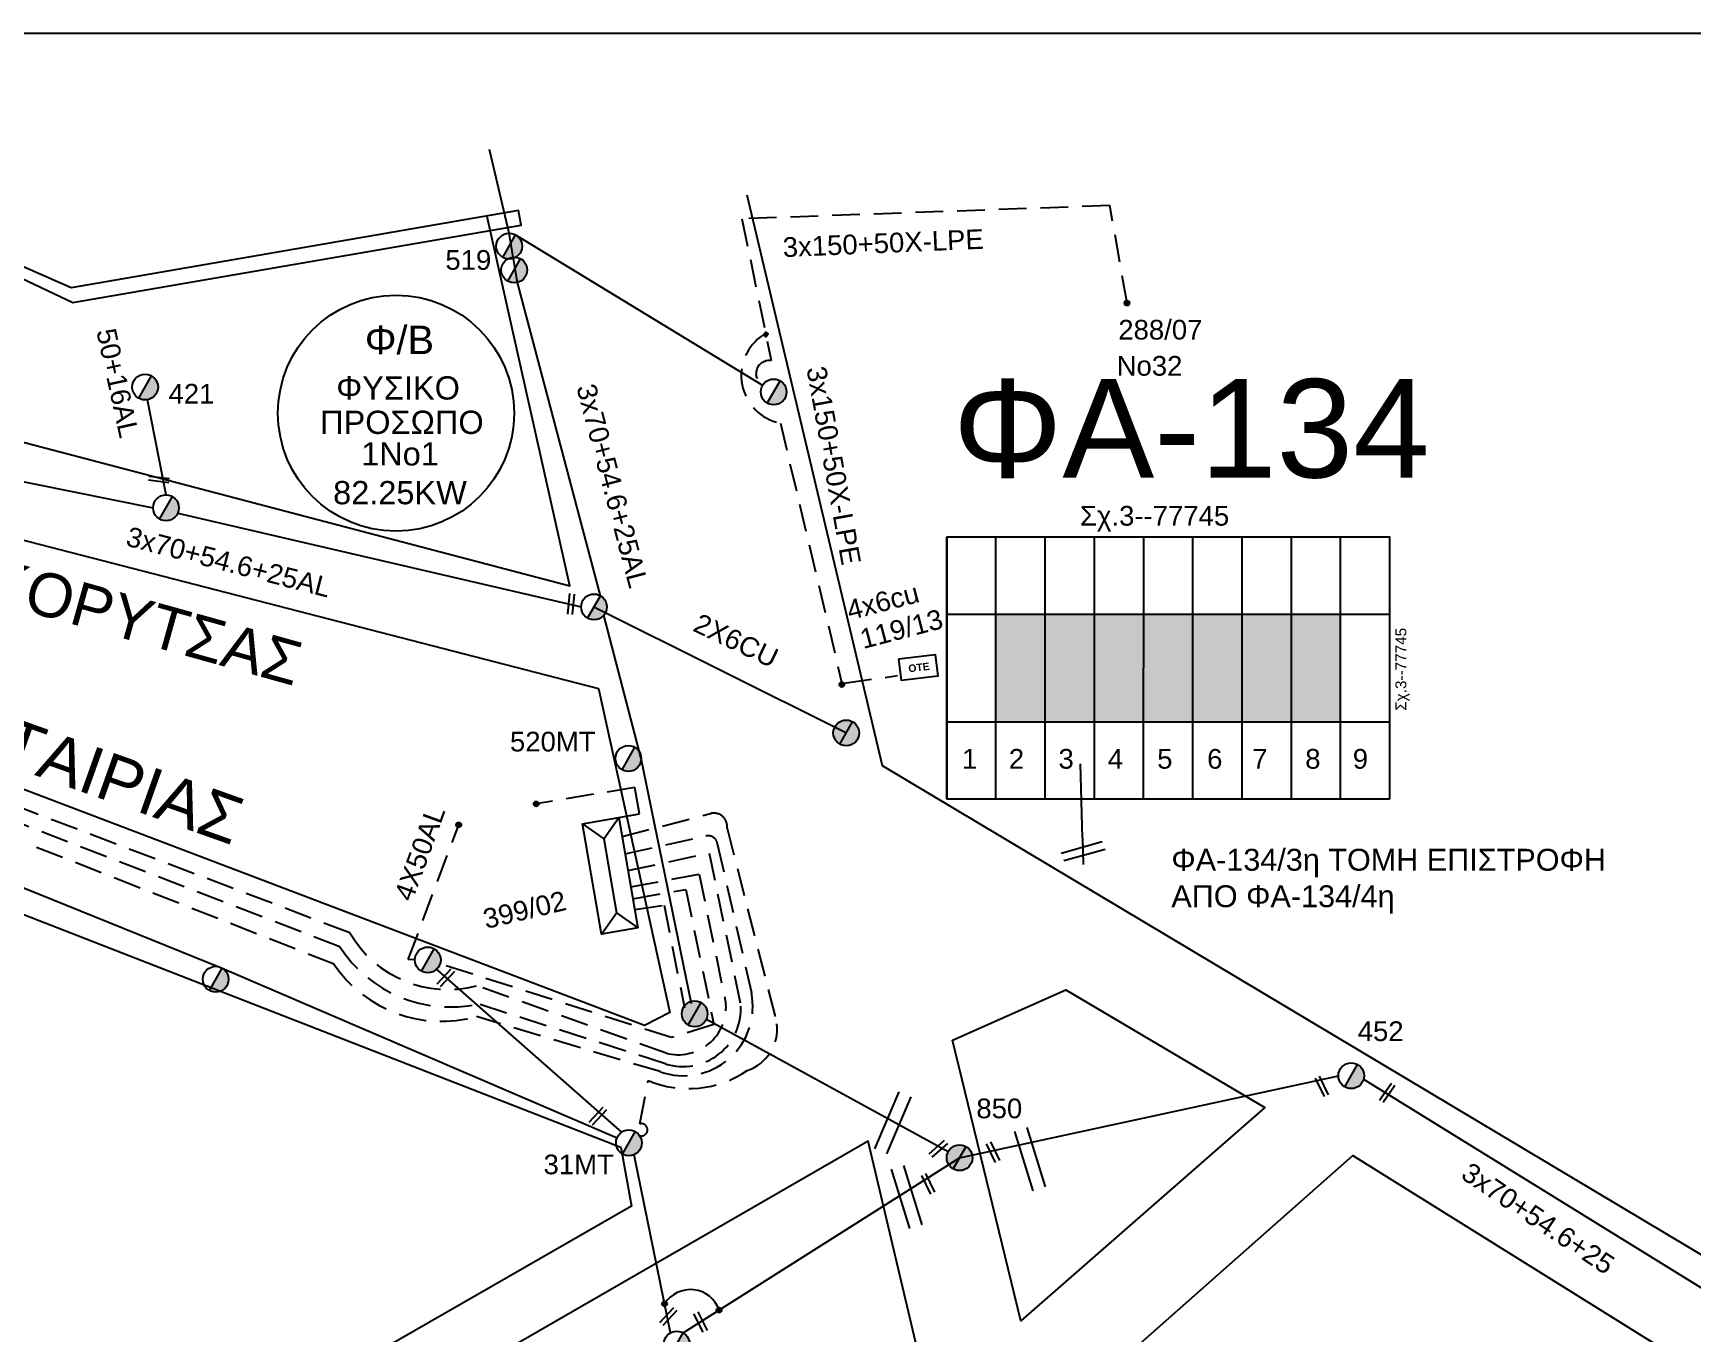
# Model space of a CAD drawing. Header units: millimetres. Extents: x -2449 to 2989, y 8 to 1056.
# Drawn here: x 301.2 to 452.8, y 916.3 to 1035.1 of the extents above; entities that cross this region are included whole.
import ezdxf
from ezdxf.enums import TextEntityAlignment as Align

# ---------------------------------------------------------------- set-up
doc = ezdxf.new("R2010")
doc.units = ezdxf.units.MM
doc.linetypes.add('DASHED', pattern=[19.05, 12.7, -6.35])
for name, color, linetype in [('Pillar OTE', 7, 'Continuous'), ('Άγνωστα', 7, 'Continuous'), ('Ασφαλειοκιβώτια Χ.Τ 9 αναχωρήσεων', 7, 'Continuous'), ('Γυμνά εναέρια ΧΤ (3Φ)   4x50AL', 7, 'Continuous'), ('Επιγραφές - Σχήματα', 7, 'Continuous'), ('Καλώδια ΧΤ    2Χ6 CU', 7, 'SYN_LINE'), ('Καλώδια ΧΤ   3x150AL+50XLPE', 7, 'DASHED'), ('Μηχανική τομή', 7, 'Continuous'), ('Στύλος Ξύλινος', 7, 'Continuous'), ('Στύλος Ξύλινος @ 1', 7, 'Continuous'), ('Στύλος ΦΜ', 7, 'Continuous'), ('Στύλος ΦΜ @ 1', 7, 'Continuous'), ('Συνδέσεις', 7, 'Continuous'), ('Συνεστραμμένα ΧΤ   3x70+54.6+25 AL', 7, 'SYN_LINE'), ('Τομή', 7, 'Continuous'), ('Υποσταθμός πόλεως', 7, 'Continuous'), ('Υπόβαθρο ΔΕΗ', 7, 'Continuous'), ('Υπόγεια Καλώδια Δικτύου ΧΤ   .075', 7, 'DASHED'), ('Υπόγεια καλώδια Παροχών ΧΤ   4x6', 7, 'DASHED')]:
    doc.layers.add(name, color=color, linetype=linetype)
doc.styles.add('ar', font='arial.ttf')
doc.styles.add('arial', font='arial.ttf')
doc.styles.get("Standard").update_dxf_attribs({"font": 'arial.ttf'})
doc.linetypes.add('SYN_LINE', pattern='A,0.5,-0.0001,["/\\/\\/\\/",Standard,S=0.1,R=0,X=0,Y=-0.05],-0.25', length=0.7501)

# ---------------------------------------------------------------- blocks, each defined once
blk = doc.blocks.new('ΥΠΑΡΧΩΝ ΤΣΙΜΕΝΤΕΝΙΟΣ ΣΤΥΛΟΣ')
at = {"layer": 'Στύλος ΦΜ'}
blk.add_hatch(color=7, dxfattribs=at).paths.add_polyline_path([(-1.29, -2.28, 0.574793), (2.62, 0, 0.268822), (1.3, 2.27)])
at = {"layer": 'Στύλος ΦΜ', "color": 7}
blk.add_line((-1.29, -2.28), (1.3, 2.27), dxfattribs=at)
blk.add_circle((0, 0), 2.62, dxfattribs=at)
at = {"layer": 'Στύλος ΦΜ', "flags": 4}
for tag, p in [('ΑΡΙΘΜΟΣ', (-4.68, 8.05)), ('ΤΥΠΟΣ', (-4.91, 3.03))]:
    blk.add_attdef(tag, p, '', height=4, dxfattribs=at)
blk = doc.blocks.new('ΥΠΑΡΧΩΝ ΞΥΛΙΝΟΣ ΣΤΥΛΟΣ')
at = {"layer": 'Στύλος Ξύλινος'}
h = blk.add_hatch(color=7, dxfattribs=at)
h.paths.add_polyline_path([(-2.62, 0, 0.270008), (-1.29, -2.28), (1.3, 2.27, 0.576266)])
h.paths.add_polyline_path([(-1.29, -2.28, 0.574793), (2.62, 0, 0.268822), (1.3, 2.27)])
at = {"layer": 'Στύλος Ξύλινος', "color": 7}
blk.add_line((-1.29, -2.28), (1.3, 2.27), dxfattribs=at)
blk.add_circle((0, 0), 2.62, dxfattribs=at)
at = {"layer": 'Στύλος Ξύλινος', "flags": 4}
for tag, p in [('ΑΡΙΘΜΟΣ', (-4.91, 8.6)), ('ΤΥΠΟΣ', (-4.85, 3.39))]:
    blk.add_attdef(tag, p, '', height=4, dxfattribs=at)
blk = doc.blocks.new('ΥΠΟΣΤΑΘΜΟΣ ΠΟΛΕΩΣ')
at = {"layer": 'Υποσταθμός πόλεως', "linetype": 'Continuous', "ltscale": 40}
blk.add_lwpolyline([(-8.57, 2.82), (8.57, 2.82), (8.57, -2.82), (-8.57, -2.82)], close=True, dxfattribs=at)
for points in [[(-5.75, 0), (-8.57, 2.82)], [(5.75, 0), (8.57, 2.82)], [(-8.57, -2.82), (-5.75, 0)], [(-5.75, 0), (5.75, 0)], [(8.57, -2.82), (5.75, 0)]]:
    blk.add_lwpolyline(points, dxfattribs=at)
at = {"layer": 'Υποσταθμός πόλεως', "linetype": 'SYN_LINE', "ltscale": 40, "flags": 1}
for tag, p in [('ΜΕΤΑΣΧΗΜΑΤΙΣΜΟΣ', (10.6, 2.39)), ('ΙΣΧΥΣ', (10.58, -0.41)), ('ΑΡΙΘΜΟΣ', (10.7, -3.13))]:
    blk.add_attdef(tag, p, '', height=1.8, dxfattribs=at)
blk = doc.blocks.new('ΜΗΧΑΝΙΚΗ ΤΟΜΗ')
at = {"layer": 'Μηχανική τομή', "ltscale": 40}
for p, q in [((-1.89, 0.78), (1.89, 0.78)), ((1.89, 0), (-1.89, 0))]:
    blk.add_line(p, q, dxfattribs=at)
blk = doc.blocks.new('ΤΟΜΗ')
at = {"layer": 'Τομή', "ltscale": 40}
for p, q in [((-5.68, 0), (5.68, 0)), ((5.68, -2.33), (-5.68, -2.33))]:
    blk.add_line(p, q, dxfattribs=at)
blk = doc.blocks.new('ΑΣΦΑΛΕΙΟΚΙΒΩΤΙΟ ΥΠΟΣΤΑΘΜΟΥ 9 ΑΝΑΧΩΡΗΣΕΩΝ')
at = {"layer": 'Ασφαλειοκιβώτια Χ.Τ 9 αναχωρήσεων', "ltscale": 40}
for p, q in [((-23.8, 40.36), (24.02, 40.36)), ((-9.72, 40.36), (-9.72, -40.64)), ((9.94, 40.36), (9.94, -40.64)), ((-23.8, 31.36), (24.02, 31.36)), ((-23.8, 22.36), (24.02, 22.36)), ((-23.8, 13.36), (24.02, 13.36)), ((-23.8, 4.36), (24.02, 4.36)), ((-23.8, -4.64), (24.02, -4.64)), ((-23.8, -13.64), (24.02, -13.64)), ((-23.8, -22.64), (24.02, -22.64)), ((-23.8, -31.64), (24.02, -31.64))]:
    blk.add_line(p, q, dxfattribs=at)
at = {"layer": 'Ασφαλειοκιβώτια Χ.Τ 9 αναχωρήσεων'}
blk.add_lwpolyline([(-23.8, -40.64), (24.02, -40.64), (24.02, 40.36), (-23.8, 40.36)], close=True, dxfattribs=at)
for s, p in [('1', (-18.29, 37.57)), ('2', (-18.29, 29)), ('3', (-18.29, 19.93)), ('4', (-18.29, 10.91)), ('5', (-18.29, 1.89)), ('6', (-18.29, -7.24)), ('7', (-18.29, -15.48)), ('8', (-18.29, -25.17)), ('9', (-18.29, -33.86))]:
    blk.add_text(s, height=3.6, rotation=270, dxfattribs=at).set_placement(p)
at = {"layer": 'Ασφαλειοκιβώτια Χ.Τ 9 αναχωρήσεων', "ltscale": 40}
for tag, height, p in [('ΟΝΟΜΑ', 5, (-0.16, 44.31)), ('ΚΕΙΜΕΝΟ 1', 2, (17.06, 35.59)), ('ΚΕΙΜΕΝΟ 2', 2, (17.06, 26.88)), ('ΚΕΙΜΕΝΟ 3', 2, (17.06, 17.69)), ('ΚΕΙΜΕΝΟ 4', 2, (17.06, 8.71)), ('ΚΕΙΜΕΝΟ 5', 2, (17.06, -0.13)), ('ΚΕΙΜΕΝΟ 6', 2, (17.06, -9.05)), ('ΚΕΙΜΕΝΟ 7', 2, (17.06, -18.13)), ('ΚΕΙΜΕΝΟ 8', 2, (17.06, -26.85)), ('ΚΕΙΜΕΝΟ 9', 2, (17.06, -35.99)), ('ΣΧ', 2, (-0.1, -42.64))]:
    blk.add_attdef(tag, text='', height=height, dxfattribs=at).set_placement(p, align=Align.MIDDLE_CENTER)
blk = doc.blocks.new('_ΣΥΝΔΕΣΗ')
at = {"layer": 'Συνδέσεις', "linetype": 'SYN_LINE', "ltscale": 40}
blk.add_hatch(color=256, dxfattribs=at).paths.add_polyline_path([(0.5, -0.01, 1), (-0.5, -0.01, 1)])
at = {"layer": 'Συνδέσεις'}
blk.add_circle((0, -0.01), 0.5, dxfattribs=at)
blk = doc.blocks.new('TSONTA XT1')
at = {"ltscale": 40}
h = blk.add_hatch(color=256, dxfattribs=at)
h.dxf.hatch_style = 1
h.paths.add_polyline_path([(595.96, 2487.66), (597.07, 2488.77), (595.96, 2489.87), (594.85, 2488.77)])
blk.add_lwpolyline([(594.85, 2488.77), (595.96, 2489.87), (597.07, 2488.77), (595.96, 2487.66)], close=True, dxfattribs=at)
blk = doc.blocks.new('PILLAR ΟΤΕ')
at = {"layer": 'Pillar OTE', "ltscale": 40}
blk.add_lwpolyline([(-3.31, 2.02), (3.39, 2.02), (3.39, -1.99), (-3.31, -1.99)], close=True, dxfattribs=at)
at = {"layer": 'Pillar OTE', "insert": (-1.81, 0.71), "char_height": 1.3575, "width": 109.961, "attachment_point": 1}
blk.add_mtext('{\\fArial|b1|i0|c161|p34;OTE}', dxfattribs=at)
blk = doc.blocks.new('τομή_')
at = {"layer": 'Επιγραφές - Σχήματα'}
for p, q in [((-1.287, -0.22), (0.131, 0.749)), ((-1.08, -0.463), (0.339, 0.506)), ((-0.662, 0.625), (-0.294, -0.367))]:
    blk.add_line(p, q, dxfattribs=at)

msp = doc.modelspace()

# ---------------------------------------------------------------- hatches: boundary and pattern name
at = {"layer": 'Ασφαλειοκιβώτια Χ.Τ 9 αναχωρήσεων', "ltscale": 40}
for color, points in [(6, [(393.7, 981.94), (389.2, 981.94), (389.2, 972.11), (393.7, 972.11)]), (2, [(398.25, 981.94), (393.75, 981.94), (393.74, 972.11), (398.24, 972.11)]), (151, [(402.7, 981.93), (398.2, 981.94), (398.2, 972.11), (402.7, 972.11)]), (85, [(407.2, 981.93), (402.7, 981.93), (402.7, 972.11), (407.2, 972.11)]), (62, [(411.7, 981.93), (407.2, 981.93), (407.2, 972.11), (411.7, 972.11)]), (30, [(416.2, 981.93), (411.7, 981.93), (411.7, 972.11), (416.2, 972.11)]), (1, [(420.7, 981.93), (416.2, 981.93), (416.2, 972.11), (420.7, 972.11)])]:
    msp.add_hatch(color=color, dxfattribs=at).paths.add_polyline_path(points)

# ---------------------------------------------------------------- linework, layer by layer
at = {"layer": 'Άγνωστα', "color": 6, "linetype": 'SYN_LINE', "ltscale": 20}
for points in [[(344.73, 1016.77), (342.94, 1024.41)], [(345.5, 1012.27), (344.73, 1016.77)], [(353.07, 983.63), (345.5, 1012.27)], [(361.38, 946.33), (356.8, 968.76)]]:
    msp.add_lwpolyline(points, dxfattribs=at)
at = {"layer": 'Άγνωστα', "linetype": 'SYN_LINE', "ltscale": 20}
msp.add_lwpolyline([(313.37, 992.85), (311.68, 1001.55)], dxfattribs=at)
at = {"layer": 'Άγνωστα', "color": 6, "linetype": 'SYN_LINE', "ltscale": 15}
msp.add_lwpolyline([(356.8, 968.76), (353.39, 981.86)], dxfattribs=at)
at = {"layer": 'Άγνωστα', "color": 6, "linetype": 'DASHED', "ltscale": 0.2}
msp.add_lwpolyline([(356.2, 954.94), (358.88, 955.34), (360.75, 945.97)], dxfattribs=at)
at = {"layer": 'Άγνωστα', "color": 151, "linetype": 'SYN_LINE', "ltscale": 20}
msp.add_lwpolyline([(355.03, 934.6), (338.04, 949.56)], dxfattribs=at)
at = {"layer": 'Γυμνά εναέρια ΧΤ (3Φ)   4x50AL', "color": 2, "linetype": 'DASHED', "ltscale": 0.2}
for points in [[(336.11, 950.34), (335.51, 950.38), (340.12, 962.7)], [(356.03, 955.93), (360.86, 956.78), (363.43, 944.43), (359.55, 943.25), (338.41, 949.98)]]:
    msp.add_lwpolyline(points, dxfattribs=at)
at = {"layer": 'Επιγραφές - Σχήματα', "color": 6, "linetype": 'SYN_LINE', "ltscale": 20}
msp.add_line((345.32, 1016.61), (367.89, 1002.88), dxfattribs=at)
at = {"layer": 'Επιγραφές - Σχήματα'}
msp.add_lwpolyline([(38.83, 1035.06), (2041.73, 1035.06), (2041.73, 41.17), (38.83, 41.17)], close=True, dxfattribs=at)
at = {"layer": 'Επιγραφές - Σχήματα', "color": 1, "linetype": 'DASHED', "ltscale": 0.2}
msp.add_lwpolyline([(354.74, 963.36), (356.65, 963.71), (356.2, 966.11), (347.2, 964.61)], dxfattribs=at)
at = {"layer": 'Επιγραφές - Σχήματα', "color": 85, "linetype": 'Continuous', "ltscale": 0.2}
msp.add_lwpolyline([(387.02, 893.67), (377.53, 933.78), (320.39, 900.82)], dxfattribs=at)
at = {"layer": 'Επιγραφές - Σχήματα', "color": 202}
msp.add_circle((334.39, 1000.32), 10.79, dxfattribs=at)
at = {"layer": 'Επιγραφές - Σχήματα', "color": 7, "linetype": 'Continuous', "ltscale": 0.15}
msp.add_arc((361.28, 917.43), 2.78, 18.8976, 147.9141, dxfattribs=at)
at = {"layer": 'Καλώδια ΧΤ    2Χ6 CU', "color": 6, "ltscale": 20}
msp.add_line((352.48, 982.61), (375.54, 971.09), dxfattribs=at)
at = {"layer": 'Καλώδια ΧΤ   3x150AL+50XLPE', "color": 6, "linetype": 'DASHED', "ltscale": 0.2}
for points in [[(401.19, 1010.38), (399.63, 1019.29), (366, 1018.09), (368.67, 1005.13, 0.827743), (367.89, 1002.88)], [(367.97, 1007.48, 0.675482), (369.51, 999.41), (375.11, 975.74)]]:
    msp.add_lwpolyline(points, format="xyb", dxfattribs=at)
at = {"layer": 'Συνεστραμμένα ΧΤ   3x70+54.6+25 AL', "color": 6, "ltscale": 20}
for p, q in [((280.33, 998.11), (312.19, 991.67)), ((314.45, 991.19), (351.3, 982.61))]:
    msp.add_line(p, q, dxfattribs=at)
at = {"layer": 'Συνεστραμμένα ΧΤ   3x70+54.6+25 AL', "color": 85, "ltscale": 20}
msp.add_line((385.89, 932.26), (420.5, 939.76), dxfattribs=at)
at = {"layer": 'Συνεστραμμένα ΧΤ   3x70+54.6+25 AL', "color": 151, "ltscale": 20}
for p, q in [((359.47, 916.26), (356.15, 932.54)), ((360.63, 916.25), (385.89, 932.26))]:
    msp.add_line(p, q, dxfattribs=at)
at = {"layer": 'Συνεστραμμένα ΧΤ   3x70+54.6+25 AL', "color": 151, "linetype": 'SYN_LINE', "ltscale": 20}
msp.add_lwpolyline([(267.53, 968.63), (283.62, 963.71), (318.5, 949.6), (354.59, 934.08)], dxfattribs=at)
at = {"layer": 'Συνεστραμμένα ΧΤ   3x70+54.6+25 AL', "color": 6, "linetype": 'SYN_LINE', "ltscale": 20}
msp.add_lwpolyline([(362.75, 944.93), (384.85, 932.83)], dxfattribs=at)
at = {"layer": 'Συνεστραμμένα ΧΤ   3x70+54.6+25 AL', "color": 85, "linetype": 'SYN_LINE', "ltscale": 20}
msp.add_lwpolyline([(422.81, 939.43), (461.99, 915.23), (503.49, 890.41)], dxfattribs=at)
at = {"layer": 'Υπόβαθρο ΔΕΗ'}
for points in [[(457.05, 921.37), (378.84, 968.09), (366.49, 1020.26)], [(294.29, 1015.44), (304.86, 1010.45), (345.82, 1017.52), (345.57, 1018.85), (304.7, 1011.78), (294.63, 1016.19), (294.29, 1015.44)], [(294.2, 1015.35), (288.25, 1000.83), (350.26, 984.54), (342.69, 1018.41)], [(277.35, 974.67), (284.74, 992.74), (352.88, 975.15), (359.41, 945.53), (357.09, 944.36), (277.35, 974.67)], [(265.26, 967.87), (250.85, 931.53), (258.76, 928.39), (273.3, 965.05), (354.94, 933.23), (355.91, 927.84), (262.67, 874.27), (191.18, 916.44), (197.01, 932.42), (227.62, 915.79), (250.67, 972.78), (265.26, 967.87)], [(397.13, 961.47), (396.94, 968.26)], [(385.24, 943), (395.61, 947.62), (413.78, 936.85), (391.5, 917.36), (385.24, 943)], [(393.46, 907.38), (421.83, 932.47), (449.58, 915.17), (410.4, 877.9), (400.59, 879.08), (393.46, 907.38)]]:
    msp.add_lwpolyline(points, dxfattribs=at)
for points in [[(420.18, 796.59), (437.63, 815.47), (447.67, 824.73), (459.42, 834.24), (480.83, 847.15), (513.86, 861.8), (525.95, 866.59), (533.9, 869.87), (545.67, 873.78), (566.84, 881.04), (584.66, 889.69), (601.26, 901.88), (612.57, 914.68), (624.52, 937.03), (637.8, 966.23), (651.74, 984.36), (661.63, 991.4), (669.7, 995.64), (677.56, 1002.09), (685.53, 1013.44), (687.49, 1022.28), (687.27, 1031.97)], [(428.02, 754.08), (432.44, 754.71), (447.27, 759.99), (456.21, 763.87), (466.81, 770.45), (478.68, 777.35), (492.02, 784.54), (501.81, 790.45), (507.66, 795.97), (516.13, 802.51), (525.31, 809.98), (532.83, 814.55), (539.74, 817.37), (550.07, 818.11), (559.1, 816.55), (571.63, 816.72), (582.22, 819.27), (590.99, 824.35), (597.38, 829.87), (606.41, 837.68), (611.57, 843.9), (615.29, 848.95), (620.5, 859.14), (626.93, 870.09), (632.29, 880.39), (635.91, 890.53), (638.14, 900.32), (641.22, 912.38), (645.31, 923.21), (648.44, 929.94), (651.26, 937.12), (654.92, 943.29), (661.83, 951.79), (668.42, 957.05), (677.45, 962.63), (686.71, 967.62), (695.72, 973.57), (705.16, 980.11), (710.85, 983.6), (718.84, 989.04), (725.13, 993.29), (731.83, 998.54), (738.82, 1003.1), (750.46, 1010.56), (758.22, 1016.71), (764.24, 1021.89), (768.41, 1026.59), (772.53, 1031.24)]]:
    msp.add_spline(points, degree=3, dxfattribs=at)
at = {"layer": 'Υπόγεια Καλώδια Δικτύου ΧΤ   .075', "color": 30, "linetype": 'DASHED', "ltscale": 0.2}
for points in [[(330.18, 952.81), (269.16, 976.01), (266.48, 970.45), (220.48, 989.99), (218.71, 988.01)], [(355.84, 957.01), (362.09, 958.19), (364.54, 946.31)], [(359.07, 941.83), (341.75, 947.98)]]:
    msp.add_lwpolyline(points, dxfattribs=at)
at = {"layer": 'Υπόγεια Καλώδια Δικτύου ΧΤ   .075', "color": 62, "linetype": 'DASHED', "ltscale": 0.2}
for points in [[(329.26, 951.53), (267.9, 975.23), (267.44, 974.21, -0.47133), (263.56, 972.67), (256.07, 975.78, 0.214775), (250.81, 975.58)], [(365.89, 946.22, -0.52843), (359.01, 940.85), (341.9, 946.32)]]:
    msp.add_lwpolyline(points, format="xyb", dxfattribs=at)
at = {"layer": 'Υπόγεια Καλώδια Δικτύου ΧΤ   .075', "color": 85, "linetype": 'DASHED', "ltscale": 0.2}
for points in [[(328.73, 949.95), (270.22, 972.93), (269.13, 970.74), (269.13, 968.87), (267.52, 968.44)], [(358.53, 940.13), (341.75, 945.17)]]:
    msp.add_lwpolyline(points, dxfattribs=at)
at = {"layer": 'Υπόγεια Καλώδια Δικτύου ΧΤ   .075', "color": 151, "linetype": 'DASHED', "ltscale": 0.2}
for points in [[(355.04, 961.63), (363.14, 963.72, -0.530168), (364.64, 962.4), (369.19, 944.51, -0.355136), (366.47, 940.23)], [(356.64, 934.28, 1.323894), (356.67, 935.36), (357.43, 939.31, 0.253791), (366.47, 940.23)]]:
    msp.add_lwpolyline(points, format="xyb", dxfattribs=at)
at = {"layer": 'Υπόγεια Καλώδια Δικτύου ΧΤ   .075', "color": 85, "linetype": 'DASHED', "ltscale": 0.2}
msp.add_lwpolyline([(355.32, 960.05), (362.71, 961.68, -0.464947), (363.78, 960.86), (366.86, 947.37)], format="xyb", dxfattribs=at)
at = {"layer": 'Υπόγεια Καλώδια Δικτύου ΧΤ   .075', "color": 62, "linetype": 'DASHED', "ltscale": 0.2}
msp.add_lwpolyline([(355.58, 958.51), (363, 960.11), (365.89, 946.22)], dxfattribs=at)
at = {"layer": 'Υπόγεια Καλώδια Δικτύου ΧΤ   .075', "color": 30, "linetype": 'DASHED', "ltscale": 0.2}
for centre, radius, start, end in [((339.13, 957.97), 10.33, 209.9398, 284.6908), ((360.19, 946.04), 4.36, 255.0531, 3.4825)]:
    msp.add_arc(centre, radius, start, end, dxfattribs=at)
at = {"layer": 'Υπόγεια Καλώδια Δικτύου ΧΤ   .075', "color": 62, "linetype": 'DASHED', "ltscale": 0.2}
msp.add_arc((339.34, 958.04), 12, 212.8563, 282.32, dxfattribs=at)
at = {"layer": 'Υπόγεια Καλώδια Δικτύου ΧΤ   .075', "color": 85, "linetype": 'DASHED', "ltscale": 0.2}
for centre, radius, start, end in [((338.55, 956.6), 11.87, 214.0961, 285.619), ((360.66, 946.09), 6.33, 250.352, 11.6342)]:
    msp.add_arc(centre, radius, start, end, dxfattribs=at)
at = {"layer": 'Υπόγεια καλώδια Παροχών ΧΤ   4x6', "color": 6, "linetype": 'DASHED', "ltscale": 0.2}
msp.add_lwpolyline([(375.31, 975.64), (380.22, 976.33)], dxfattribs=at)

# ---------------------------------------------------------------- block references
at = {"layer": 'Pillar OTE', "xscale": 0.5, "yscale": 0.5, "zscale": 0.5, "rotation": 6.949503959636649}
msp.add_blockref('PILLAR ΟΤΕ', (382.11, 977.06), dxfattribs=at)
at = {"layer": 'Ασφαλειοκιβώτια Χ.Τ 9 αναχωρήσεων'}
ref = msp.add_blockref('ΑΣΦΑΛΕΙΟΚΙΒΩΤΙΟ ΥΠΟΣΤΑΘΜΟΥ 9 ΑΝΑΧΩΡΗΣΕΩΝ', (404.89, 976.97), dxfattribs=dict(at, xscale=0.5, yscale=0.5, zscale=0.5, rotation=89.99529018050737))
ref.add_attrib('ΣΧ', 'Σχ.3--77745', dxfattribs={"ltscale": 40, "height": 1, "rotation": 89.9953}).set_placement((426.21, 976.91), align=Align.MIDDLE_CENTER)
at = {"layer": 'Επιγραφές - Σχήματα', "xscale": 2.271555690548291, "yscale": 2.271555690548291, "zscale": 2.271555690548291, "rotation": 341.2618206896464}
msp.add_blockref('τομή_', (398.09, 959.64), dxfattribs=at)
at = {"layer": 'Μηχανική τομή'}
for p, xscale, yscale, zscale, rotation in [((312.7, 994.07), 0.4999999999999997, 0.4999999999999997, 0.4999999999999997, 352.7502968959839), ((350.57, 982.85), 0.4999999999999992, 0.4999999999999992, 0.4999999999999992, 84.74284045214914), ((338.79, 948.85), 0.4999999999999985, 0.4999999999999985, 0.4999999999999985, 227.0484003890054), ((418.81, 938.7), 0.4999999999999993, 0.4999999999999993, 0.4999999999999993, 295.8780540185555), ((424.81, 938.31), 0.5000000000000006, 0.5000000000000006, 0.5000000000000006, 235.481021080113), ((352.68, 936.2), 0.4999999999999997, 0.4999999999999997, 0.4999999999999997, 227.0484003890053), ((383.81, 933.23), 0.4999999999999998, 0.4999999999999998, 0.4999999999999998, 221.3160892234295), ((388.76, 932.69), 0.4999999999999993, 0.4999999999999993, 0.4999999999999993, 295.8780540185555), ((382.84, 929.79), 0.4999999999999993, 0.4999999999999993, 0.4999999999999993, 295.8780540185555), ((359.13, 917.88), 0.4999999999999994, 0.4999999999999994, 0.4999999999999994, 227.0484003890053), ((362.04, 917.15), 0.5, 0.5, 0.5, 296.5928628594707)]:
    msp.add_blockref('ΜΗΧΑΝΙΚΗ ΤΟΜΗ', p, dxfattribs=dict(at, xscale=xscale, yscale=yscale, zscale=zscale, rotation=rotation))
at = {"layer": 'Στύλος Ξύλινος @ 1', "ltscale": 40, "xscale": 0.4499999999998181, "yscale": 0.4499999999998181, "zscale": 0.4499999999998181}
for p in [(375.53, 971.09), (361.68, 945.42)]:
    msp.add_blockref('ΥΠΑΡΧΩΝ ΞΥΛΙΝΟΣ ΣΤΥΛΟΣ', p, dxfattribs=at)
at = {"layer": 'Στύλος Ξύλινος @ 1', "ltscale": 40}
ref = msp.add_blockref('ΥΠΑΡΧΩΝ ΞΥΛΙΝΟΣ ΣΤΥΛΟΣ', (385.89, 932.26), dxfattribs=dict(at, xscale=0.4499999999998181, yscale=0.4499999999998181, zscale=0.4499999999998181))
ref.add_attrib('ΤΥΠΟΣ', '850', (387.42, 935.87), dxfattribs={"layer": 'Στύλος Ξύλινος', "height": 1.8, "flags": 4})
at = {"layer": 'Στύλος ΦΜ @ 1', "ltscale": 40, "xscale": 0.4499999999998181, "yscale": 0.4499999999998181, "zscale": 0.4499999999998181}
for p in [(344.73, 1015.59), (368.9, 1002.26), (313.37, 991.67), (352.48, 982.61), (337.29, 950.34), (317.91, 948.58)]:
    msp.add_blockref('ΥΠΑΡΧΩΝ ΤΣΙΜΕΝΤΕΝΙΟΣ ΣΤΥΛΟΣ', p, dxfattribs=at)
at = {"layer": 'Στύλος ΦΜ @ 1', "ltscale": 40}
ref = msp.add_blockref('ΥΠΑΡΧΩΝ ΤΣΙΜΕΝΤΕΝΙΟΣ ΣΤΥΛΟΣ', (345.19, 1013.41), dxfattribs=dict(at, xscale=0.4499999999998181, yscale=0.4499999999998181, zscale=0.4499999999998181))
ref.add_attrib('ΤΥΠΟΣ', '519', (338.9, 1013.43), dxfattribs={"layer": 'Στύλος ΦΜ', "height": 1.8, "flags": 4})
ref = msp.add_blockref('ΥΠΑΡΧΩΝ ΤΣΙΜΕΝΤΕΝΙΟΣ ΣΤΥΛΟΣ', (311.46, 1002.71), dxfattribs=dict(at, xscale=0.4499999999998181, yscale=0.4499999999998181, zscale=0.4499999999998181))
ref.add_attrib('ΤΥΠΟΣ', '421', (313.6, 1001.2), dxfattribs={"layer": 'Στύλος ΦΜ', "height": 1.8, "flags": 4})
ref = msp.add_blockref('ΥΠΑΡΧΩΝ ΤΣΙΜΕΝΤΕΝΙΟΣ ΣΤΥΛΟΣ', (355.62, 968.76), dxfattribs=dict(at, xscale=0.4499999999998181, yscale=0.4499999999998181, zscale=0.4499999999998181))
ref.add_attrib('ΤΥΠΟΣ', '520ΜΤ', (344.8, 969.4), dxfattribs={"layer": 'Στύλος ΦΜ', "height": 1.8, "flags": 4})
ref = msp.add_blockref('ΥΠΑΡΧΩΝ ΤΣΙΜΕΝΤΕΝΙΟΣ ΣΤΥΛΟΣ', (421.68, 939.76), dxfattribs=dict(at, xscale=0.4499999999998181, yscale=0.4499999999998181, zscale=0.4499999999998181))
ref.add_attrib('ΤΥΠΟΣ', '452', (422.27, 942.93), dxfattribs={"layer": 'Στύλος ΦΜ', "height": 1.8, "flags": 4})
ref = msp.add_blockref('ΥΠΑΡΧΩΝ ΤΣΙΜΕΝΤΕΝΙΟΣ ΣΤΥΛΟΣ', (355.67, 933.62), dxfattribs=dict(at, xscale=0.4499999999998181, yscale=0.4499999999998181, zscale=0.4499999999998181))
ref.add_attrib('ΤΥΠΟΣ', '31ΜΤ', (347.87, 930.75), dxfattribs={"layer": 'Στύλος ΦΜ', "height": 1.8, "flags": 4})
ref = msp.add_blockref('ΥΠΑΡΧΩΝ ΤΣΙΜΕΝΤΕΝΙΟΣ ΣΤΥΛΟΣ', (360.04, 915.23), dxfattribs=dict(at, xscale=0.4499999999998181, yscale=0.4499999999998181, zscale=0.4499999999998181))
ref.add_attrib('ΤΥΠΟΣ', '32ΜΤ', (358, 909.63), dxfattribs={"layer": 'Στύλος ΦΜ', "height": 1.8, "flags": 4})
at = {"layer": 'Συνδέσεις', "xscale": 0.4500000000000455, "yscale": 0.4500000000000455, "zscale": 0.4500000000000455}
for p in [(401.19, 1010.39), (375.13, 975.52), (347.2, 964.61), (340.12, 962.7), (358.93, 918.91), (363.91, 918.34)]:
    msp.add_blockref('_ΣΥΝΔΕΣΗ', p, dxfattribs=at)
at = {"layer": 'Συνδέσεις', "xscale": 0.2, "yscale": 0.2, "zscale": 0.2, "rotation": 10.96310073145944}
msp.add_blockref('TSONTA XT1', (345.83, 496.18), dxfattribs=at)
at = {"layer": 'Τομή'}
for p, xscale, yscale, zscale, rotation in [((379.25, 935.68), 0.4999999999999993, 0.4999999999999993, 0.4999999999999993, 67.07014313651277), ((391.77, 931.96), 0.4999999999999909, 0.4999999999999909, 0.4999999999999909, 107.1431487511088), ((380.5, 928.51), 0.4999999999999909, 0.4999999999999909, 0.4999999999999909, 107.1431487511088)]:
    msp.add_blockref('ΤΟΜΗ', p, dxfattribs=dict(at, xscale=xscale, yscale=yscale, zscale=zscale, rotation=rotation))
at = {"layer": 'Υποσταθμός πόλεως', "xscale": 0.5974286311571977, "yscale": 0.5974286311571977, "zscale": 0.5974286311571977, "rotation": 279.8261393077919}
msp.add_blockref('ΥΠΟΣΤΑΘΜΟΣ ΠΟΛΕΩΣ', (353.96, 958.03), dxfattribs=at)

# ---------------------------------------------------------------- texts
at = {"layer": 'Άγνωστα', "linetype": 'SYN_LINE', "ltscale": 20, "char_height": 1.8, "attachment_point": 1, "style": 'arial'}
for s, insert, width, rotation in [('50+16AL', (308.75, 1008.22), 69.1904, 282.3403), ('3x70+54.6+25AL', (352.6, 1003.17), 22.7693, 284.7333)]:
    msp.add_mtext(s, dxfattribs=dict(at, insert=insert, width=width, rotation=rotation))
at = {"layer": 'Γυμνά εναέρια ΧΤ (3Φ)   4x50AL', "ltscale": 40, "insert": (334.17, 956.2), "char_height": 1.8, "width": 69.1904, "attachment_point": 1, "rotation": 69.9504, "style": 'arial'}
msp.add_mtext('4X50AL', dxfattribs=at)
at = {"layer": 'Επιγραφές - Σχήματα', "color": 1, "style": 'ar'}
for s, height, p in [('Φ/Β', 2.599, (334.7, 1007.07)), ('ΦΥΣΙΚΟ ', 2.126, (334.99, 1002.63)), ('1No1', 2.126, (334.75, 996.59)), ('82.25KW', 2.126, (334.75, 993.06))]:
    msp.add_text(s, height=height, dxfattribs=at).set_placement(p, align=Align.MIDDLE)
at = {"layer": 'Επιγραφές - Σχήματα', "linetype": 'SYN_LINE', "ltscale": 20, "char_height": 1.8, "attachment_point": 1, "style": 'arial'}
for s, insert, width, rotation in [('3x150+50X-LPE', (369.69, 1016.38), 23.6675, 2.4058), ('3x150+50X-LPE', (373.66, 1004.74), 23.6675, 280.1572), ('\\A1;4x6cu', (375.4, 983.13), 69.1904, 14.6784), ('\\A1;119/13', (376.62, 980.5), 69.1904, 14.6784), ('\\A1;399/02', (342.19, 954.92), 69.1904, 13.3364)]:
    msp.add_mtext(s, dxfattribs=dict(at, insert=insert, width=width, rotation=rotation))
at = {"layer": 'Επιγραφές - Σχήματα', "linetype": 'SYN_LINE', "ltscale": 20, "char_height": 1.8, "width": 69.1904, "attachment_point": 1, "style": 'arial'}
for s, insert in [('288/07', (400.39, 1008.85)), ('Nο32', (400.24, 1005.55))]:
    msp.add_mtext(s, dxfattribs=dict(at, insert=insert))
at = {"layer": 'Επιγραφές - Σχήματα', "insert": (385.26, 1003.44), "char_height": 9, "width": 103.4348, "attachment_point": 1}
msp.add_mtext('ΦΑ-134', dxfattribs=at)
at = {"layer": 'Επιγραφές - Σχήματα', "color": 1, "insert": (327.45, 1000.55), "char_height": 2.126, "width": 15.3058, "attachment_point": 1}
msp.add_mtext('ΠΡΟΣΩΠΟ', dxfattribs=at)
at = {"layer": 'Επιγραφές - Σχήματα', "linetype": 'Continuous', "insert": (396.89, 991.84), "char_height": 1.8, "width": 70.1208, "attachment_point": 1}
msp.add_mtext('Σχ.3--77745', dxfattribs=at)
at = {"layer": 'Επιγραφές - Σχήματα', "char_height": 4, "width": 157.7424, "attachment_point": 1}
for s, insert, rotation in [('ΚΟΡΥΤΣΑΣ', (297.66, 987.18), 344.411), ('{\\fArial|b1|i0|c161|p34;Φ\\fArial|b0|i0|c161|p34;\\H1.083x;IΛ.ETAIPIAΣ}', (284.17, 977.95), 340.4207)]:
    msp.add_mtext(s, dxfattribs=dict(at, insert=insert, rotation=rotation))
at = {"layer": 'Καλώδια ΧΤ    2Χ6 CU', "ltscale": 0.2, "insert": (362.19, 982.09), "char_height": 1.8, "attachment_point": 1, "rotation": 334.6226}
msp.add_mtext_dynamic_manual_height_columns('2X6CU', width=11.5209, gutter_width=12.5, heights=[0], dxfattribs=at)
at = {"layer": 'Καλώδια ΧΤ   3x150AL+50XLPE', "color": 7, "linetype": 'SYN_LINE', "ltscale": 0.15, "insert": (405.24, 960.5), "char_height": 2, "attachment_point": 1}
msp.add_mtext_dynamic_manual_height_columns('ΦΑ-134/3η ΤΟΜΗ ΕΠΙΣΤΡΟΦΗ ΑΠΟ ΦΑ-134/4η', width=43.5395, gutter_width=12.5, heights=[0], dxfattribs=at)
at = {"layer": 'Συνεστραμμένα ΧΤ   3x70+54.6+25 AL', "style": 'arial'}
msp.add_text('3x70+54.6+25AL', height=1.8, rotation=345.5313, dxfattribs=at).set_placement((309.6, 988.24))
at = {"layer": 'Συνεστραμμένα ΧΤ   3x70+54.6+25 AL', "linetype": 'SYN_LINE', "ltscale": 20, "insert": (432.59, 931.95), "char_height": 1.8, "width": 69.1904, "attachment_point": 1, "rotation": 326.1368, "style": 'arial'}
msp.add_mtext('3x70+54.6+25', dxfattribs=at)

doc.saveas('drawing.dxf')
